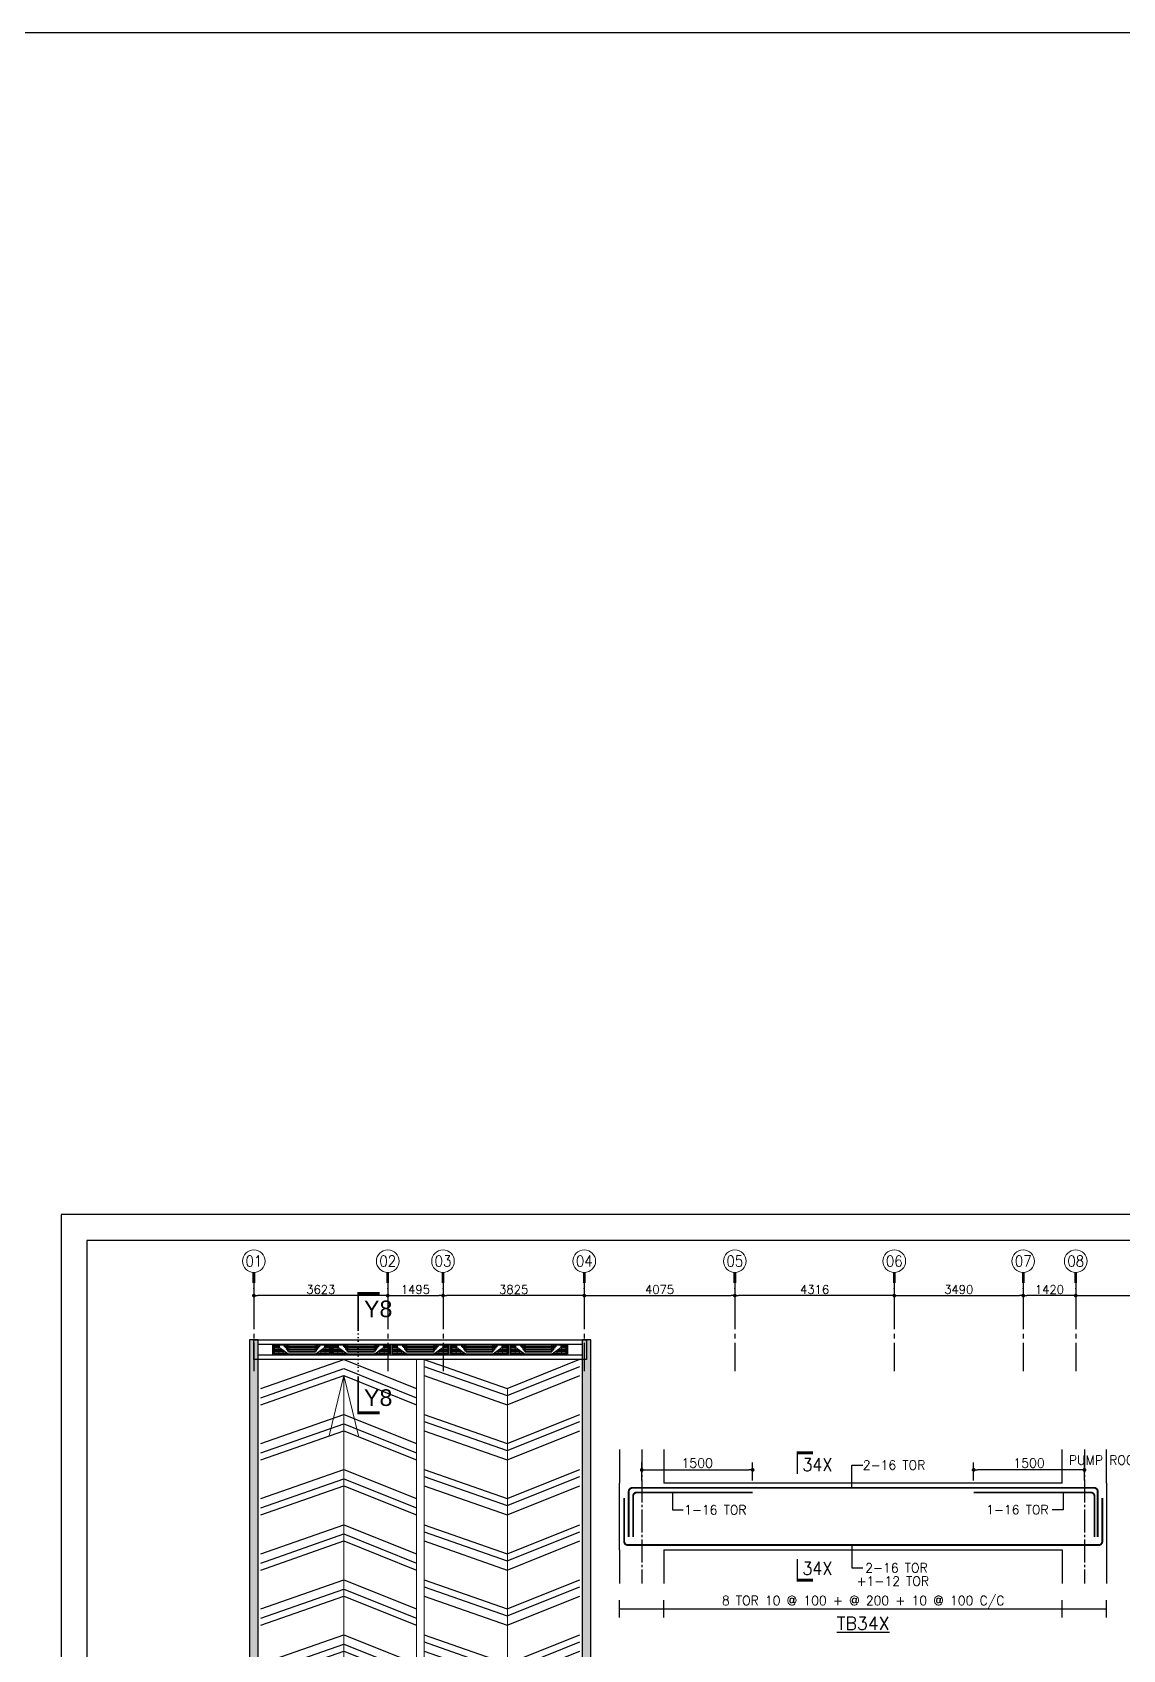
# Model space of a CAD drawing. Extents: x -200722 to 834823, y -494970 to 88783.
# Drawn here: x 221894 to 251406, y -277703 to -233929 of the extents above; entities that cross this region are included whole.
import ezdxf
from ezdxf.enums import TextEntityAlignment as Align

# ---------------------------------------------------------------- set-up
doc = ezdxf.new("R2010")
doc.units = 0
doc.header["$LTSCALE"] = 100
doc.header["$MEASUREMENT"] = 0
doc.header["$PDMODE"] = 34
for name, pattern in [('ACAD_ISO04W100', [30, 24, -3, 0, -3]), ('CL', [3.25, 2.5, -0.25, 0.25, -0.25]), ('DOT', [0.25, 0, -0.25]), ('HIDDEN', [0.375, 0.25, -0.125])]:
    doc.linetypes.add(name, pattern=pattern)
doc.layers.get('0').update_dxf_attribs({"linetype": 'CONTINUOUS'})
doc.layers.get('DEFPOINTS').update_dxf_attribs({"linetype": 'CONTINUOUS'})
for name, color, linetype, lineweight in [('1_COLUMN', 4, 'CONTINUOUS', 5), ('9_TITLE TEXT', 7, 'CONTINUOUS', 20), ('A-BEAM', 4, 'CONTINUOUS', 5), ('A-GRIDMARKER', 250, 'CONTINUOUS', 5), ('A_FLOOR DRAIN', 3, 'CONTINUOUS', 5), ('HATCH', 252, 'CONTINUOUS', 30)]:
    doc.layers.add(name, color=color, linetype=linetype, lineweight=lineweight)
for name, color, linetype in [('A-Grid', 5, 'ACAD_ISO04W100'), ('A_LEVEL', 3, 'CONTINUOUS'), ('ARO', 7, 'CONTINUOUS'), ('B_NO', 3, 'CONTINUOUS'), ('BEAM', 4, 'CONTINUOUS'), ('CL', 8, 'CL'), ('COL_H', 235, 'CONTINUOUS'), ('DIM', 3, 'CONTINUOUS'), ('FOOTING DIM', 4, 'CONTINUOUS'), ('PL-Drain channel', 5, 'CONTINUOUS'), ('RCCWALL', 6, 'CONTINUOUS'), ('STEEL', 6, 'CONTINUOUS'), ('TEXT', 2, 'CONTINUOUS')]:
    doc.layers.add(name, color=color, linetype=linetype)
doc.styles.add('ROMANS', font='romans.shx')
doc.styles.get("Standard").update_dxf_attribs({"font": 'simplex.shx'})
doc.styles.add('TIMES-N', font='arial.ttf')
doc.dimstyles.new('01 S.K', dxfattribs={"dimtxt": 230, "dimasz": 100, "dimexe": 200, "dimexo": 100, "dimgap": 50, "dimtad": 1, "dimdec": 0, "dimzin": 0, "dimdsep": 46, "dimtxsty": 'Standard', "dimblk": 'DOT', "dimcen": 0.09, "dimclrd": 4, "dimclre": 4, "dimclrt": 4, "dimadec": 0, "dimazin": 0, "dimtfac": 1, "dimtdec": 0, "dimtofl": 0, "dimtmove": 0, "dimatfit": 3, "dimfxl": 2, "dimtolj": 1, "dimtzin": 0, "dimarcsym": 1})
doc.dimstyles.new('STANDARD$0', dxfattribs={"dimtxt": 2.5, "dimasz": 2.5, "dimexe": 2, "dimexo": 0.7, "dimgap": 0.9, "dimtad": 1, "dimdec": 0, "dimdsep": 46, "dimtxsty": 'ROMANS', "dimcen": 0.09, "dimclrd": 4, "dimclre": 4, "dimclrt": 3, "dimadec": 0, "dimazin": 0, "dimtfac": 1, "dimtdec": 0, "dimtmove": 0, "dimatfit": 3, "dimfxl": 1, "dimtolj": 1, "dimtzin": 0, "dimarcsym": 0})

# ---------------------------------------------------------------- blocks, each defined once
blk = doc.blocks.new('_DOT')
at = {"color": 0, "linetype": 'ByBlock'}
blk.add_line((-0.5, 0), (-1, 0), dxfattribs=at)
at = {"color": 0, "linetype": 'ByBlock', "const_width": 0.5}
blk.add_lwpolyline([(-0.25, 0, 1), (0.25, 0, 1)], format="xyb", close=True, dxfattribs=at)
blk = doc.blocks.new('*D1375')
at = {"layer": 'COL_H', "color": 4, "lineweight": -2, "ltscale": 0.4, "transparency": 16777216}
for p, q in [((250135, -267941), (250135, -267920)), ((250235, -268120), (254465, -268120)), ((254565, -267941), (254565, -267920))]:
    blk.add_line(p, q, dxfattribs=at)
at = {"layer": 'DEFPOINTS', "color": 0, "lineweight": -3, "ltscale": 0.4, "transparency": 16777216}
for p in [(250135, -268120, 3448), (254565, -268120, 3448), (254565, -268120)]:
    blk.add_point(p, dxfattribs=at)
at = {"layer": 'COL_H', "color": 4, "lineweight": -2, "ltscale": 0.4, "transparency": 16777216, "xscale": 100, "yscale": 100, "zscale": 100, "rotation": 180}
blk.add_blockref('_DOT', (250135, -268120), dxfattribs=at)
at = {"layer": 'COL_H', "color": 4, "lineweight": -2, "ltscale": 0.4, "transparency": 16777216, "xscale": 100, "yscale": 100, "zscale": 100}
blk.add_blockref('_DOT', (254565, -268120), dxfattribs=at)
at = {"layer": 'COL_H', "color": 4, "ltscale": 0.4, "transparency": 16777216, "insert": (252350, -267955), "char_height": 230, "attachment_point": 5}
blk.add_mtext('\\A1;4430', dxfattribs=at)
blk = doc.blocks.new('*D1376')
at = {"layer": 'COL_H', "color": 4, "lineweight": -2, "ltscale": 0.4, "transparency": 16777216}
for p, q in [((248715, -267941), (248715, -267920)), ((250035, -268120), (248815, -268120)), ((250135, -267941), (250135, -267920))]:
    blk.add_line(p, q, dxfattribs=at)
at = {"layer": 'DEFPOINTS', "color": 0, "lineweight": -3, "ltscale": 0.4, "transparency": 16777216}
for p in [(248715, -268120, 3448), (248715, -268120), (250135, -268120, 3448)]:
    blk.add_point(p, dxfattribs=at)
at = {"layer": 'COL_H', "color": 4, "lineweight": -2, "ltscale": 0.4, "transparency": 16777216, "xscale": 100, "yscale": 100, "zscale": 100, "rotation": 180}
blk.add_blockref('_DOT', (248715, -268120), dxfattribs=at)
at = {"layer": 'COL_H', "color": 4, "lineweight": -2, "ltscale": 0.4, "transparency": 16777216, "xscale": 100, "yscale": 100, "zscale": 100}
blk.add_blockref('_DOT', (250135, -268120), dxfattribs=at)
at = {"layer": 'COL_H', "color": 4, "ltscale": 0.4, "transparency": 16777216, "insert": (249425, -267955), "char_height": 230, "attachment_point": 5}
blk.add_mtext('\\A1;1420', dxfattribs=at)
blk = doc.blocks.new('*D1377')
at = {"layer": 'COL_H', "color": 4, "lineweight": -2, "ltscale": 0.4, "transparency": 16777216}
for p, q in [((245225, -267941), (245225, -267920)), ((245325, -268120), (248615, -268120)), ((248715, -267941), (248715, -267920))]:
    blk.add_line(p, q, dxfattribs=at)
at = {"layer": 'DEFPOINTS', "color": 0, "lineweight": -3, "ltscale": 0.4, "transparency": 16777216}
for p in [(245225, -268120, 3448), (248715, -268120, 3448), (248715, -268120)]:
    blk.add_point(p, dxfattribs=at)
at = {"layer": 'COL_H', "color": 4, "lineweight": -2, "ltscale": 0.4, "transparency": 16777216, "xscale": 100, "yscale": 100, "zscale": 100, "rotation": 180}
blk.add_blockref('_DOT', (245225, -268120), dxfattribs=at)
at = {"layer": 'COL_H', "color": 4, "lineweight": -2, "ltscale": 0.4, "transparency": 16777216, "xscale": 100, "yscale": 100, "zscale": 100}
blk.add_blockref('_DOT', (248715, -268120), dxfattribs=at)
at = {"layer": 'COL_H', "color": 4, "ltscale": 0.4, "transparency": 16777216, "insert": (246970, -267955), "char_height": 230, "attachment_point": 5}
blk.add_mtext('\\A1;3490', dxfattribs=at)
blk = doc.blocks.new('*D1378')
at = {"layer": 'COL_H', "color": 4, "lineweight": -2, "ltscale": 0.4, "transparency": 16777216}
for p, q in [((240909, -267941), (240909, -267920)), ((245125, -268120), (241009, -268120)), ((245225, -267941), (245225, -267920))]:
    blk.add_line(p, q, dxfattribs=at)
at = {"layer": 'DEFPOINTS', "color": 0, "lineweight": -3, "ltscale": 0.4, "transparency": 16777216}
for p in [(240909, -268120, 3448), (240909, -268120), (245225, -268120, 3448)]:
    blk.add_point(p, dxfattribs=at)
at = {"layer": 'COL_H', "color": 4, "lineweight": -2, "ltscale": 0.4, "transparency": 16777216, "xscale": 100, "yscale": 100, "zscale": 100, "rotation": 180}
blk.add_blockref('_DOT', (240909, -268120), dxfattribs=at)
at = {"layer": 'COL_H', "color": 4, "lineweight": -2, "ltscale": 0.4, "transparency": 16777216, "xscale": 100, "yscale": 100, "zscale": 100}
blk.add_blockref('_DOT', (245225, -268120), dxfattribs=at)
at = {"layer": 'COL_H', "color": 4, "ltscale": 0.4, "transparency": 16777216, "insert": (243067, -267955), "char_height": 230, "attachment_point": 5}
blk.add_mtext('\\A1;4316', dxfattribs=at)
blk = doc.blocks.new('*D1379')
at = {"layer": 'COL_H', "color": 4, "lineweight": -2, "ltscale": 0.4, "transparency": 16777216}
for p, q in [((236834, -267941), (236834, -267920)), ((236934, -268120), (240809, -268120)), ((240909, -267941), (240909, -267920))]:
    blk.add_line(p, q, dxfattribs=at)
at = {"layer": 'DEFPOINTS', "color": 0, "lineweight": -3, "ltscale": 0.4, "transparency": 16777216}
for p in [(236834, -268120, 3448), (240909, -268120, 3448), (240909, -268120)]:
    blk.add_point(p, dxfattribs=at)
at = {"layer": 'COL_H', "color": 4, "lineweight": -2, "ltscale": 0.4, "transparency": 16777216, "xscale": 100, "yscale": 100, "zscale": 100, "rotation": 180}
blk.add_blockref('_DOT', (236834, -268120), dxfattribs=at)
at = {"layer": 'COL_H', "color": 4, "lineweight": -2, "ltscale": 0.4, "transparency": 16777216, "xscale": 100, "yscale": 100, "zscale": 100}
blk.add_blockref('_DOT', (240909, -268120), dxfattribs=at)
at = {"layer": 'COL_H', "color": 4, "ltscale": 0.4, "transparency": 16777216, "insert": (238871, -267955), "char_height": 230, "attachment_point": 5}
blk.add_mtext('\\A1;4075', dxfattribs=at)
blk = doc.blocks.new('*D1380')
at = {"layer": 'COL_H', "color": 4, "lineweight": -2, "ltscale": 0.4, "transparency": 16777216}
for p, q in [((233010, -267941), (233010, -267920)), ((236734, -268120), (233110, -268120)), ((236834, -267941), (236834, -267920))]:
    blk.add_line(p, q, dxfattribs=at)
at = {"layer": 'DEFPOINTS', "color": 0, "lineweight": -3, "ltscale": 0.4, "transparency": 16777216}
for p in [(233010, -268120, 3448), (233010, -268120), (236834, -268120, 3448)]:
    blk.add_point(p, dxfattribs=at)
at = {"layer": 'COL_H', "color": 4, "lineweight": -2, "ltscale": 0.4, "transparency": 16777216, "xscale": 100, "yscale": 100, "zscale": 100, "rotation": 180}
blk.add_blockref('_DOT', (233010, -268120), dxfattribs=at)
at = {"layer": 'COL_H', "color": 4, "lineweight": -2, "ltscale": 0.4, "transparency": 16777216, "xscale": 100, "yscale": 100, "zscale": 100}
blk.add_blockref('_DOT', (236834, -268120), dxfattribs=at)
at = {"layer": 'COL_H', "color": 4, "ltscale": 0.4, "transparency": 16777216, "insert": (234922, -267955), "char_height": 230, "attachment_point": 5}
blk.add_mtext('\\A1;3825', dxfattribs=at)
blk = doc.blocks.new('*D1381')
at = {"layer": 'COL_H', "color": 4, "lineweight": -2, "ltscale": 0.4, "transparency": 16777216}
for p, q in [((231514, -267941), (231514, -267920)), ((231614, -268120), (232910, -268120)), ((233010, -267941), (233010, -267920))]:
    blk.add_line(p, q, dxfattribs=at)
at = {"layer": 'DEFPOINTS', "color": 0, "lineweight": -3, "ltscale": 0.4, "transparency": 16777216}
for p in [(231514, -268120, 3448), (233010, -268120, 3448), (233010, -268120)]:
    blk.add_point(p, dxfattribs=at)
at = {"layer": 'COL_H', "color": 4, "lineweight": -2, "ltscale": 0.4, "transparency": 16777216, "xscale": 100, "yscale": 100, "zscale": 100, "rotation": 180}
blk.add_blockref('_DOT', (231514, -268120), dxfattribs=at)
at = {"layer": 'COL_H', "color": 4, "lineweight": -2, "ltscale": 0.4, "transparency": 16777216, "xscale": 100, "yscale": 100, "zscale": 100}
blk.add_blockref('_DOT', (233010, -268120), dxfattribs=at)
at = {"layer": 'COL_H', "color": 4, "ltscale": 0.4, "transparency": 16777216, "insert": (232262, -267955), "char_height": 230, "attachment_point": 5}
blk.add_mtext('\\A1;1495', dxfattribs=at)
blk = doc.blocks.new('*D1382')
at = {"layer": 'COL_H', "color": 4, "lineweight": -2, "ltscale": 0.4, "transparency": 16777216}
for p, q in [((227891, -267941), (227891, -267920)), ((231414, -268120), (227991, -268120)), ((231514, -267941), (231514, -267920))]:
    blk.add_line(p, q, dxfattribs=at)
at = {"layer": 'DEFPOINTS', "color": 0, "lineweight": -3, "ltscale": 0.4, "transparency": 16777216}
for p in [(227891, -268120, 3448), (227891, -268120), (231514, -268120, 3448)]:
    blk.add_point(p, dxfattribs=at)
at = {"layer": 'COL_H', "color": 4, "lineweight": -2, "ltscale": 0.4, "transparency": 16777216, "xscale": 100, "yscale": 100, "zscale": 100, "rotation": 180}
blk.add_blockref('_DOT', (227891, -268120), dxfattribs=at)
at = {"layer": 'COL_H', "color": 4, "lineweight": -2, "ltscale": 0.4, "transparency": 16777216, "xscale": 100, "yscale": 100, "zscale": 100}
blk.add_blockref('_DOT', (231514, -268120), dxfattribs=at)
at = {"layer": 'COL_H', "color": 4, "ltscale": 0.4, "transparency": 16777216, "insert": (229702, -267955), "char_height": 230, "attachment_point": 5}
blk.add_mtext('\\A1;3623', dxfattribs=at)
blk = doc.blocks.new('r')
at = {"layer": 'PL-Drain channel', "lineweight": 18}
for p, q in [((-225, 818), (0, 818)), ((-225, -382), (-225, 818)), ((0, 818), (0, -382)), ((-225, -382), (0, -382)), ((0, -382), (-225, -382))]:
    blk.add_line(p, q, dxfattribs=at)
at = {"layer": 'PL-Drain channel', "color": 251, "lineweight": 18}
for p, q in [((-201, 794), (-24, 794)), ((-201, -359), (-201, 794)), ((-201, 794), (-24, 794)), ((-24, 776), (-201, 776)), ((-24, 687), (-201, 687)), ((-157, 676), (-201, 676)), ((-183, 676), (-183, 794)), ((-161, 676), (-161, 794)), ((-157, 676), (-24, 498)), ((-139, 651), (-139, 794)), ((-116, 622), (-116, 794)), ((-94, 592), (-94, 794)), ((-72, 562), (-72, 794)), ((-50, 533), (-50, 794)), ((-28, 503), (-28, 794)), ((-24, 794), (-24, -359)), ((-201, 581), (-172, 581)), ((-201, 557), (-143, 557)), ((-201, 534), (-114, 534)), ((-201, 510), (-83, 510)), ((-201, 486), (-56, 486)), ((-178, -146), (-178, 585)), ((-154, -126), (-154, 566)), ((-130, -107), (-130, 547)), ((-107, -91), (-107, 528)), ((-24, 599), (-99, 599)), ((-83, -74), (-83, 510)), ((-59, -51), (-59, 489)), ((-201, -51), (-56, -51)), ((-201, -74), (-83, -74)), ((-201, -98), (-114, -98)), ((-201, -122), (-150, -122)), ((-201, -141), (-172, -141)), ((-157, -240), (-201, -240)), ((-24, -252), (-201, -252)), ((-183, -240), (-183, -359)), ((-161, -240), (-161, -359)), ((-157, -240), (-24, -63)), ((-139, -216), (-139, -359)), ((-116, -186), (-116, -359)), ((-24, -163), (-99, -163)), ((-94, -157), (-94, -359)), ((-72, -127), (-72, -359)), ((-50, -97), (-50, -359)), ((-28, -68), (-28, -359)), ((-24, -341), (-201, -341)), ((-201, -359), (-24, -359)), ((-201, -359), (-24, -359)), ((-24, -359), (-201, -359))]:
    blk.add_line(p, q, dxfattribs=at)
for points in [[(-201, 794), (-24, 794), (-24, 498)], [(-201, 676), (-201, 794)], [(-201, -359), (-24, -359), (-24, -63)], [(-201, -240), (-201, -359)]]:
    blk.add_lwpolyline(points, dxfattribs=at)
blk = doc.blocks.new('RAMPHATCH')
at = {"layer": 'HATCH', "color": 252, "linetype": 'HIDDEN', "ltscale": 500, "elevation": 3448}
for points in [[(768492, 156978), (770741, 156192), (772709, 156979)], [(768492, 156789), (770741, 156002), (772709, 156789)], [(768492, 156538), (770741, 155751), (772709, 156538)], [(768492, 155487), (770741, 154700), (772709, 155487)], [(768492, 155297), (770741, 154510), (772709, 155297)], [(768492, 155046), (770741, 154260), (772709, 155047)], [(768492, 153995), (770741, 153208), (772709, 153995)], [(768492, 153805), (770741, 153018), (772709, 153805)], [(768492, 153555), (770741, 152768), (772709, 153555)], [(768492, 152503), (770741, 151716), (772709, 152503)], [(768492, 152313), (770741, 151527), (772709, 152313)], [(768492, 152063), (770741, 151276), (772709, 152063)], [(768492, 151011), (770741, 150224), (772709, 151011)], [(768492, 150821), (770741, 150035), (772709, 150822)], [(768492, 150571), (770741, 149784), (772709, 150571)], [(768492, 149519), (770741, 148733), (772709, 149520)], [(768492, 149330), (770741, 148543), (772709, 149330)], [(768492, 149079), (770741, 148292), (772709, 149079)], [(768492, 148028), (770741, 147241), (772709, 148028)], [(768492, 147838), (770741, 147051), (772709, 147838)], [(768492, 147587), (770741, 146801), (772709, 147588)], [(768492, 146536), (770741, 145749), (772709, 146536)], [(768492, 146346), (770741, 145559), (772709, 146346)], [(768492, 146096), (770741, 145309), (772709, 146096)], [(768492, 145044), (770741, 144257), (772709, 145044)], [(768492, 144854), (770741, 144068), (772709, 144855)], [(768492, 144604), (770741, 143817), (772709, 144604)], [(768492, 143552), (770741, 142766), (772709, 143552)], [(768492, 143363), (770741, 142576), (772709, 143363)], [(768492, 143112), (770741, 142325), (772709, 143112)], [(768492, 142060), (770741, 141274), (772709, 142061)], [(768492, 141871), (770741, 141084), (772709, 141871)], [(768492, 141620), (770741, 140834), (772709, 141620)], [(768492, 140569), (770741, 139782), (772709, 140569)], [(768492, 140379), (770741, 139592), (772709, 140379)], [(768492, 140129), (770741, 139342), (772709, 140129)], [(768492, 139077), (770741, 138290), (772709, 139077)], [(768492, 138887), (770741, 138100), (772709, 138887)], [(768492, 138637), (770741, 137850), (772709, 138637)], [(768492, 137585), (770741, 136798), (772709, 137585)], [(768492, 137395), (770741, 136609), (772709, 137396)], [(768492, 137145), (770741, 136358), (772709, 137145)], [(768492, 136093), (770741, 135307), (772709, 136094)], [(768492, 135904), (770741, 135117), (772709, 135904)], [(768492, 135653), (770741, 134866), (772709, 135653)], [(768492, 134602), (770741, 133815), (772709, 134602)], [(768492, 134412), (770741, 133625), (772709, 134412)], [(768492, 134161), (770741, 133375), (772709, 134162)], [(768492, 133110), (770741, 132323), (772709, 133110)], [(768492, 132920), (770741, 132133), (772709, 132920)], [(768492, 132670), (770741, 131883), (772709, 132670)], [(768492, 131618), (770741, 130831), (772709, 131618)], [(768492, 131428), (770741, 130642), (772709, 131428)], [(768492, 131178), (770741, 130391), (772709, 131178)], [(768492, 130126), (770741, 129339), (772709, 130126)], [(768492, 129937), (770741, 129150), (772709, 129937)], [(768492, 129686), (770741, 128899), (772709, 129686)], [(768492, 128634), (770741, 127848), (772709, 128635)], [(768492, 128445), (770741, 127658), (772709, 128445)], [(768492, 128194), (770741, 127408), (772709, 128194)], [(768492, 127143), (770741, 126356), (772709, 127143)], [(768492, 126953), (770741, 126166), (772709, 126953)], [(768492, 126702), (770741, 125916), (772709, 126703)], [(768492, 125651), (770741, 124864), (772709, 125651)], [(768492, 125461), (770741, 124674), (772709, 125461)], [(768492, 125211), (770741, 124424), (772709, 125211)], [(768492, 124159), (770741, 123372), (772709, 124159)], [(768492, 123969), (770741, 123183), (772709, 123970)], [(768492, 123719), (770741, 122932), (772709, 123719)], [(768492, 122667), (770741, 121881), (772709, 122667)], [(768492, 122478), (770741, 121691), (772709, 122478)], [(768492, 122227), (770741, 121440), (772709, 122227)], [(768492, 121176), (770741, 120389), (772709, 121176)], [(768492, 120986), (770741, 120199), (772709, 120986)], [(768492, 120735), (770741, 119949), (772709, 120736)]]:
    blk.add_lwpolyline(points, dxfattribs=at)
blk = doc.blocks.new('DOT')
at = {"color": 0, "linetype": 'ByBlock'}
blk.add_line((-0.5, 0), (-1, 0), dxfattribs=at)
at = {"color": 0, "linetype": 'ByBlock', "const_width": 0.5}
blk.add_lwpolyline([(-0.25, 0, 1), (0.25, 0, 1)], format="xyb", close=True, dxfattribs=at)
blk = doc.blocks.new('*D2065')
at = {"layer": 'BEAM', "color": 0, "lineweight": -2, "transparency": 16777216}
for p, q in [((247372, -273123), (247372, -272638)), ((250372, -273123), (250372, -272638)), ((250268, -272838), (247476, -272838))]:
    blk.add_line(p, q, dxfattribs=at)
at = {"layer": 'DEFPOINTS', "color": 0, "lineweight": -3, "transparency": 16777216}
for p in [(247372, -272838), (247372, -273323), (250372, -273323)]:
    blk.add_point(p, dxfattribs=at)
at = {"layer": 'BEAM', "color": 0, "lineweight": -2, "transparency": 16777216, "xscale": 104, "yscale": 104, "zscale": 104, "rotation": 180}
blk.add_blockref('DOT', (247372, -272838), dxfattribs=at)
at = {"layer": 'BEAM', "color": 0, "lineweight": -2, "transparency": 16777216, "xscale": 104, "yscale": 104, "zscale": 104}
blk.add_blockref('DOT', (250372, -272838), dxfattribs=at)
at = {"layer": 'BEAM', "color": 0, "transparency": 16777216, "insert": (248872, -272654), "char_height": 248, "attachment_point": 5}
blk.add_mtext('\\A1;1500', dxfattribs=at)
blk = doc.blocks.new('*D2068')
at = {"layer": 'BEAM', "color": 0, "lineweight": -2, "transparency": 16777216}
for p, q in [((238390, -273123), (238390, -272638)), ((241390, -273123), (241390, -272638)), ((238494, -272838), (241286, -272838))]:
    blk.add_line(p, q, dxfattribs=at)
at = {"layer": 'DEFPOINTS', "color": 0, "lineweight": -3, "transparency": 16777216}
for p in [(241390, -272838), (238390, -273323), (241390, -273323)]:
    blk.add_point(p, dxfattribs=at)
at = {"layer": 'BEAM', "color": 0, "lineweight": -2, "transparency": 16777216, "xscale": 104, "yscale": 104, "zscale": 104, "rotation": 180}
blk.add_blockref('DOT', (238390, -272838), dxfattribs=at)
at = {"layer": 'BEAM', "color": 0, "lineweight": -2, "transparency": 16777216, "xscale": 104, "yscale": 104, "zscale": 104}
blk.add_blockref('DOT', (241390, -272838), dxfattribs=at)
at = {"layer": 'BEAM', "color": 0, "transparency": 16777216, "insert": (239890, -272654), "char_height": 248, "attachment_point": 5}
blk.add_mtext('\\A1;1500', dxfattribs=at)

msp = doc.modelspace()

# ---------------------------------------------------------------- hatches: boundary and pattern name
at = {"layer": 'HATCH', "lineweight": -3, "ltscale": 0.4, "true_color": 0x000000}
for points in [[(227775.6, -304595.6), (228005.6, -304595.6), (228005.6, -269317.1), (227775.6, -269317.1)], [(236778.6, -281256.9), (237008.6, -281256.9), (237008.6, -269317.1), (236778.6, -269317.1)]]:
    msp.add_hatch(color=18, dxfattribs=at).paths.add_polyline_path(points)

# ---------------------------------------------------------------- linework, layer by layer
at = {"color": 1, "linetype": 'DOT', "ltscale": 4}
msp.add_line((230714.6, -269052.3), (230714.6, -270307.2), dxfattribs=at)
at = {"color": 18, "ltscale": 0.4, "true_color": 0x000000}
for points in [[(192580.7, -233928.9), (509756.8, -233928.9), (509756.8, -494970.3), (192580.7, -494970.3)], [(222672.7, -265926.9), (222672.7, -349086.9), (340412.7, -349086.9), (340412.7, -265926.9)]]:
    msp.add_lwpolyline(points, close=True, dxfattribs=at)
at = {"color": 18, "true_color": 0x000000}
msp.add_lwpolyline([(223372.7, -348386.9), (339712.7, -348386.9), (339712.7, -266626.9), (223372.7, -266626.9)], close=True, dxfattribs=at)
at = {"layer": '1_COLUMN', "color": 4, "linetype": 'ByBlock', "ltscale": 100}
for p, q in [((232295.4, -308302.4, 3998.7), (232295.4, -269845.6, 3998.7)), ((232495.4, -308302.4, 3998.7), (232495.4, -269845.6, 3998.7))]:
    msp.add_line(p, q, dxfattribs=at)
at = {"layer": '9_TITLE TEXT', "color": 18, "true_color": 0x000000}
msp.add_lwpolyline([(339712.7, -266626.9), (223372.7, -266626.9), (223372.7, -348386.9), (339712.7, -348386.9)], dxfattribs=at)
at = {"layer": 'A-BEAM', "color": 18, "linetype": 'Continuous', "ltscale": 500, "true_color": 0x000000}
for p, q in [((230326.5, -270286, 4136), (229928.9, -271916.9, 4136)), ((230326.5, -306088.6, 4136), (230326.5, -270286, 4136)), ((230326.5, -270286, 4136), (230724.2, -271916.9, 4136)), ((234759.8, -270625.9, 3979.7), (234744.4, -306875.1, 7315.3))]:
    msp.add_line(p, q, dxfattribs=at)
at = {"layer": 'A-Grid', "color": 8, "linetype": 'CL', "ltscale": 5, "elevation": 7446.6}
for points in [[(227890.6, -267777.9), (227890.6, -270166.2)], [(231513.6, -267777.9), (231513.6, -270166.2)], [(233009.6, -267777.9), (233009.6, -270166.2)], [(236833.6, -267777.9), (236833.6, -270166.2)], [(240908.6, -267777.9), (240908.6, -270166.2)], [(245224.6, -267777.9), (245224.6, -270166.2)], [(248714.6, -267777.9), (248714.6, -270166.2)], [(250134.6, -267777.9), (250134.6, -270166.2)]]:
    msp.add_lwpolyline(points, dxfattribs=at)
at = {"layer": 'A-GRIDMARKER', "color": 2, "linetype": 'ByBlock', "ltscale": 500, "const_width": 75, "elevation": 7446.6}
for points in [[(227890.6, -267777.9), (227890.6, -267492.9)], [(231513.6, -267777.9), (231513.6, -267492.9)], [(233009.6, -267777.9), (233009.6, -267492.9)], [(236833.6, -267777.9), (236833.6, -267492.9)], [(240908.6, -267777.9), (240908.6, -267492.9)], [(245224.6, -267777.9), (245224.6, -267492.9)], [(248714.6, -267777.9), (248714.6, -267492.9)], [(250134.6, -267777.9), (250134.6, -267492.9)]]:
    msp.add_lwpolyline(points, dxfattribs=at)
at = {"layer": 'A-GRIDMARKER', "color": 2, "linetype": 'ByBlock', "ltscale": 500}
for centre in [(227890.6, -267186.8, 7446.6), (231513.6, -267186.8, 7446.6), (233009.6, -267186.8, 7446.6), (236833.6, -267186.8, 7446.6), (240908.6, -267186.8, 7446.6), (245224.6, -267186.8, 7446.6), (248714.6, -267186.8, 7446.6), (250134.6, -267186.8, 7446.6)]:
    msp.add_circle(centre, 306.2, dxfattribs=at)
at = {"layer": 'A_LEVEL', "color": 18, "ltscale": 0.4, "true_color": 0x000000}
msp.add_line((228005.6, -269317.1, 3058.7), (236778.6, -269317.1, 4098.5), dxfattribs=at)
at = {"layer": 'ARO', "color": 18, "true_color": 0x000000}
for points, elevation in [([(244079.5, -273323.1), (244079.5, -272707.3), (244372.6, -272707.3)], -3998.7), ([(239218.4, -273448.1), (239218.4, -273915), (239511.5, -273915)], -6895.9), ([(249793.8, -273448.1), (249793.8, -273915), (249500.8, -273915)], -6895.8), ([(244079.5, -274873.1), (244079.5, -275489), (244372.6, -275489)], -3998.7)]:
    msp.add_lwpolyline(points, dxfattribs=dict(at, elevation=elevation))
at = {"layer": 'B_NO', "color": 7, "elevation": -3998.7}
for points in [[(242600.8, -272951, 30, 30, 0), (242600.8, -272374.5, 75, 75, 0), (243028.2, -272374.5, 75, 75, 0)], [(242600.8, -275245.3, 30, 30, 0), (242600.8, -275821.8, 75, 75, 0), (243028.2, -275821.8, 75, 75, 0)]]:
    msp.add_lwpolyline(points, format="xyseb", dxfattribs=at)
at = {"layer": 'BEAM', "color": 18, "linetype": 'ByBlock', "true_color": 0x000000}
for p, q in [((237790, -272283.7, -5794.3), (237790, -273198.1, -5794.3)), ((238990, -272283.7, -5794.3), (238990, -273198.1, -5794.3)), ((249772, -273198.1, -6895.8), (249772, -272283.7, -6895.8)), ((250972, -273198.1, -6895.8), (250972, -272283.7, -6895.8)), ((237790, -274998.1, -5794.3), (237790, -273198.1, -5794.3)), ((250972, -273198.1, -6895.8), (250972, -274998.1, -6895.8)), ((237790, -274998.1, -5794.3), (237790, -275912.5, -5794.3)), ((238990, -274998.1, -5794.3), (249772, -274998.1, -6895.8)), ((238990, -274998.1, -5794.3), (238990, -275912.5, -5794.3)), ((249772, -274998.1, -6895.8), (249772, -275912.5, -6895.8)), ((250972, -274998.1, -6895.8), (250972, -275912.5, -6895.8)), ((237790, -276835.8, -5794.3), (237790, -276360.5, -5794.3)), ((237790, -276598.1, -5794.3), (250972, -276598.1, -6895.8)), ((238990, -276835.8, -5794.3), (238990, -276360.5, -5794.3)), ((249772, -276835.8, -6895.8), (249772, -276360.5, -6895.8)), ((250972, -276835.8, -6895.8), (250972, -276360.5, -6895.8))]:
    msp.add_line(p, q, dxfattribs=at)
at = {"layer": 'CL', "color": 18, "linetype": 'CL', "lineweight": -3, "ltscale": 2.5, "true_color": 0x000000}
for p, q in [((238390, -272283.7, -5794.3), (238390, -275912.5, -5794.3)), ((250372, -272283.7, -6895.8), (250372, -275912.5, -6895.8))]:
    msp.add_line(p, q, dxfattribs=at)
at = {"layer": 'DIM', "color": 1}
for points in [[(231297.7, -268063.2, 80, 80, 0), (230714.6, -268063.2, 50, 50, 0), (230714.6, -269052.3, 50, 50, 0)], [(231297.7, -271296.3, 80, 80, 0), (230714.6, -271296.3, 50, 50, 0), (230714.6, -270307.2, 50, 50, 0)]]:
    msp.add_lwpolyline(points, format="xyseb", dxfattribs=at)
at = {"layer": 'FOOTING DIM', "color": 18, "true_color": 0x000000}
msp.add_line((249772, -273198.1, -6895.7), (238990, -273198.1, -5856.4), dxfattribs=at)
at = {"layer": 'PL-Drain channel', "color": 18, "true_color": 0x000000, "elevation": 3998.7}
for points in [[(227890.6, -269317.1), (236893.6, -269317.1), (236893.6, -269845.6), (227890.6, -269845.6)], [(228005.6, -269432.1), (236778.6, -269432.1), (236778.6, -269730.6), (228005.6, -269730.6)]]:
    msp.add_lwpolyline(points, close=True, dxfattribs=at)
at = {"layer": 'RCCWALL', "color": 42, "ltscale": 0.4}
for points, elevation in [([(227775.6, -304595.6), (228005.6, -304595.6), (228005.6, -269317.1), (227775.6, -269317.1)], 7446.6), ([(236778.6, -281256.9), (237008.6, -281256.9), (237008.6, -269317.1), (236778.6, -269317.1)], 3998.7)]:
    msp.add_lwpolyline(points, close=True, dxfattribs=dict(at, elevation=elevation))
at = {"layer": 'STEEL', "color": 18, "true_color": 0x000000, "const_width": 50.8}
msp.add_lwpolyline([(237912.6, -273594.8), (237912.6, -274771.5, 0.4142136), (238014.2, -274873.1), (250754.5, -274873.1, 0.4142136), (250856.1, -274771.5), (250856.1, -273594.8)], format="xyb", dxfattribs=at)
at = {"layer": 'STEEL', "color": 18, "true_color": 0x000000, "const_width": 50.8, "elevation": 0}
msp.add_lwpolyline([(250731.1, -274654), (250731.1, -273424.7, 0.4142136), (250629.5, -273323.1), (238137.6, -273323.1, 0.4142136), (238037.6, -273423.1), (238037.6, -274654)], format="xyb", dxfattribs=at)
at = {"layer": 'STEEL', "color": 3, "const_width": 50.8}
for points, elevation in [([(238155.1, -274654), (238155.1, -273549.7, -0.4142136), (238256.7, -273448.1), (241390, -273448.1)], -6895.9), ([(250643.8, -274654), (250643.8, -273549.7, 0.4142136), (250542.2, -273448.1), (247372, -273448.1)], -6895.8)]:
    msp.add_lwpolyline(points, format="xyb", dxfattribs=dict(at, elevation=elevation))

# ---------------------------------------------------------------- block references
at = {"layer": 'A_FLOOR DRAIN', "color": 252, "linetype": 'HIDDEN', "xscale": -1, "rotation": 180}
msp.add_blockref('RAMPHATCH', (-540414, -149897, 3998.7), dxfattribs=at)
at = {"layer": 'A_FLOOR DRAIN', "color": 252, "linetype": 'HIDDEN'}
msp.add_blockref('RAMPHATCH', (-535996.7, -426823.9, 3998.7), dxfattribs=at)
at = {"layer": 'PL-Drain channel', "color": 18, "true_color": 0x000000, "xscale": 1.33333333209157, "yscale": 1.33333333209157, "zscale": 1.33333333209157, "rotation": 270}
for p in [(228901.8, -269732.1, 3998.7), (230501.8, -269731.8, 3998.7), (232101.8, -269731.8, 3998.7), (233701.8, -269731.8, 3998.7), (235301.8, -269731.6, 3998.7)]:
    msp.add_blockref('r', p, dxfattribs=at)

# ---------------------------------------------------------------- texts
at = {"layer": 'A-Grid', "color": 18, "true_color": 0x000000, "width": 0.88}
for s, p in [('01', (227890.6, -267186.8, 7446.6)), ('02', (231513.6, -267186.8, 7446.6)), ('03', (233009.6, -267186.8, 7446.6)), ('04', (236833.6, -267186.8, 7446.6)), ('05', (240908.6, -267186.8, 7446.6)), ('06', (245224.6, -267186.8, 7446.6)), ('07', (248714.6, -267186.8, 7446.6)), ('08', (250134.6, -267186.8, 7446.6))]:
    msp.add_text(s, height=300, dxfattribs=at).set_placement(p, align=Align.MIDDLE)
at = {"layer": 'B_NO', "color": 18, "true_color": 0x000000, "width": 0.9}
for p in [(242736.4, -272695, -3998.7), (242736.4, -275501.3, -3998.7)]:
    msp.add_text('34X', height=350, dxfattribs=at).set_placement(p, align=Align.MIDDLE_LEFT)
at = {"layer": 'B_NO', "color": 18, "true_color": 0x000000, "width": 0.98}
for s, height, p in [('8 TOR 10 @ 100 + @ 200 + 10 @ 100 C/C', 250, (244381, -276391, -6345.1)), ('%%UTB34X', 350, (244381, -276988.4, -6345.1))]:
    msp.add_text(s, height=height, dxfattribs=at).set_placement(p, align=Align.MIDDLE)
at = {"layer": 'TEXT', "color": 18, "true_color": 0x000000, "style": 'TIMES-N'}
for p in [(230870.9, -268479.4), (230870.9, -270881.9)]:
    msp.add_text('Y8', height=450, dxfattribs=at).set_placement(p, align=Align.MIDDLE_LEFT)
at = {"layer": 'TEXT', "color": 18, "true_color": 0x000000, "width": 0.98}
for s, p in [('2-16 TOR', (244372.6, -272707.3, -3998.7)), ('PUMP ROOM LEVEL-4900', (249949.1, -272573.3, -6895.8)), ('1-16 TOR', (239534.5, -273919, -6895.9)), ('1-16 TOR', (247710.3, -273915, -6895.8)), ('+1-12 TOR', (244201.8, -275849.3)), ('2-16 TOR', (244437.5, -275489, -3998.7))]:
    msp.add_text(s, height=250, dxfattribs=at).set_placement(p, align=Align.MIDDLE_LEFT)

# ---------------------------------------------------------------- dimensions: what is measured, and where the dimension line sits
at = {"layer": 'BEAM', "color": 18, "true_color": 0x000000}
dim = msp.add_linear_dim(base=(241390, -272837.5, -6895.9), p1=(238390, -273323.1, -6895.9), p2=(241390, -273323.1, -6895.9), dimstyle='STANDARD$0', override={"dimscale": 8, "dimtxt": 31, "dimasz": 13, "dimexe": 25, "dimexo": 25, "dimgap": 7.5, "dimdec": 0, "dimlfac": 0.5, "dimzin": 3, "dimtxsty": 'Standard', "dimblk": 'DOT', "dimcen": 3, "dimdle": 4, "dimclrd": 0, "dimclre": 0, "dimclrt": 0, "dimtdec": 0, "dimtmove": 2, "dimldrblk": 'DOT', "dimtzin": 3}, dxfattribs=at)
dim.commit()
dim.dimension.update_dxf_attribs({"geometry": '*D2068', "text_midpoint": (239890, -272653.5, -6895.9)})
dim = msp.add_linear_dim(base=(247372, -272837.5, -6895.8), p1=(250372, -273323.1, -6895.8), p2=(247372, -273323.1, -6895.8), angle=180, dimstyle='STANDARD$0', override={"dimscale": 8, "dimtxt": 31, "dimasz": 13, "dimexe": 25, "dimexo": 25, "dimgap": 7.5, "dimdec": 0, "dimlfac": 0.5, "dimzin": 3, "dimtxsty": 'Standard', "dimblk": 'DOT', "dimcen": 3, "dimdle": 4, "dimclrd": 0, "dimclre": 0, "dimclrt": 0, "dimtdec": 0, "dimtmove": 2, "dimldrblk": 'DOT', "dimtzin": 3}, dxfattribs=at)
dim.commit()
dim.dimension.update_dxf_attribs({"geometry": '*D2065', "text_midpoint": (248872, -272653.5, -6895.8)})
at = {"layer": 'COL_H', "color": 18, "ltscale": 0.4, "true_color": 0x000000}
for base, p1, p2, picture, middle in [((227890.6, -268119.6, 3998.7), (231513.6, -268119.6, 7446.6), (227890.6, -268119.6, 7446.6), '*D1382', (229702.1, -267954.6, 3998.7)), ((240908.6, -268119.6, 3998.7), (245224.6, -268119.6, 7446.6), (240908.6, -268119.6, 7446.6), '*D1378', (243066.6, -267954.6, 3998.7)), ((248714.6, -268119.6, 3998.7), (250134.6, -268119.6, 7446.6), (248714.6, -268119.6, 7446.6), '*D1376', (249424.6, -267954.6, 3998.7))]:
    dim = msp.add_linear_dim(base=base, p1=p1, p2=p2, dimstyle='01 S.K', override={"dimfxl": 175, "dimfxlon": 1}, dxfattribs=at)
    dim.commit()
    dim.dimension.update_dxf_attribs({"geometry": picture, "text_midpoint": middle})
dim = msp.add_linear_dim(base=(233009.6, -268119.6, 3998.7), p1=(231513.6, -268119.6, 7446.6), p2=(233009.6, -268119.6, 7446.6), angle=180, text='1495', dimstyle='01 S.K', override={"dimfxl": 175, "dimfxlon": 1}, dxfattribs=at)
dim.commit()
dim.dimension.update_dxf_attribs({"geometry": '*D1381', "text_midpoint": (232261.6, -267954.6, 3998.7)})
dim = msp.add_linear_dim(base=(233009.6, -268119.6, 3998.7), p1=(236833.6, -268119.6, 7446.6), p2=(233009.6, -268119.6, 7446.6), text='3825', dimstyle='01 S.K', override={"dimfxl": 175, "dimfxlon": 1}, dxfattribs=at)
dim.commit()
dim.dimension.update_dxf_attribs({"geometry": '*D1380', "text_midpoint": (234921.6, -267954.6, 3998.7)})
for base, p1, p2, picture, middle in [((240908.6, -268119.6, 3998.7), (236833.6, -268119.6, 7446.6), (240908.6, -268119.6, 7446.6), '*D1379', (238871.1, -267954.6, 3998.7)), ((248714.6, -268119.6, 3998.7), (245224.6, -268119.6, 7446.6), (248714.6, -268119.6, 7446.6), '*D1377', (246969.6, -267954.6, 3998.7)), ((254564.6, -268119.6, 3998.7), (250134.6, -268119.6, 7446.6), (254564.6, -268119.6, 7446.6), '*D1375', (252349.6, -267954.6, 3998.7))]:
    dim = msp.add_linear_dim(base=base, p1=p1, p2=p2, angle=180, dimstyle='01 S.K', override={"dimfxl": 175, "dimfxlon": 1}, dxfattribs=at)
    dim.commit()
    dim.dimension.update_dxf_attribs({"geometry": picture, "text_midpoint": middle})

doc.saveas('drawing.dxf')
